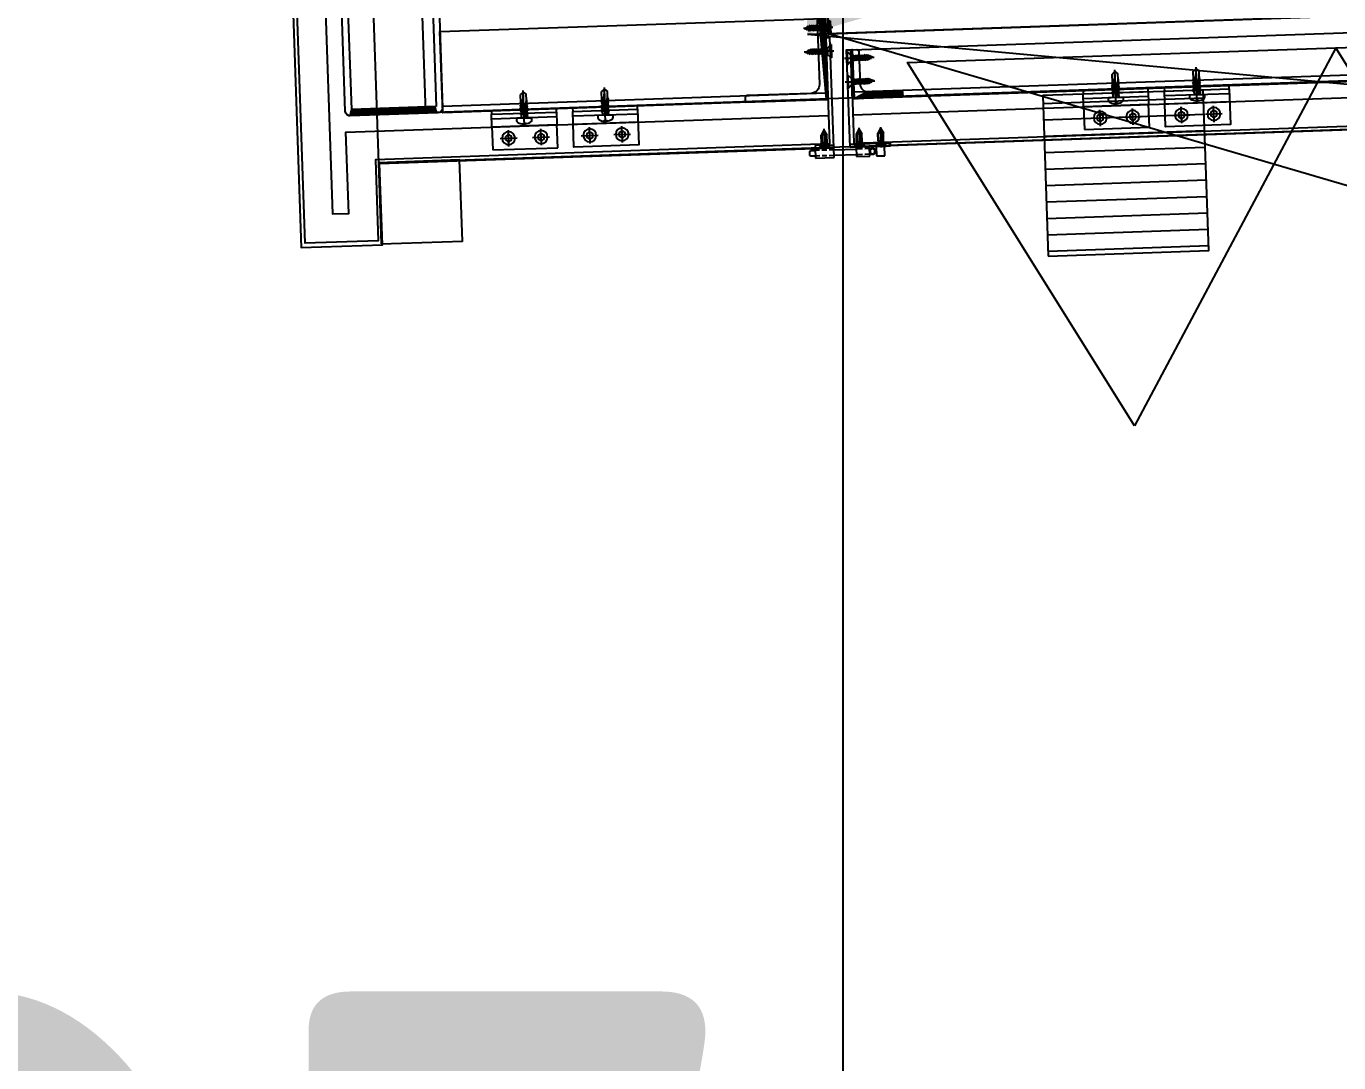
# Model space of a CAD drawing. Header units: inches. Extents: x 0 to 1813292486, y 0 to 3473589894.
# Drawn here: x 600506183 to 600506991, y 3473208569 to 3473209207 of the extents above; entities that cross this region are included whole.
import ezdxf

# ---------------------------------------------------------------- set-up
doc = ezdxf.new("R2010")
doc.units = ezdxf.units.IN
doc.header["$LTSCALE"] = 1000
doc.header["$MEASUREMENT"] = 0
for name, pattern in [('AX-MALL-GIRD-200$0$DOTE', [2.4200000000000004, 2, -0.2, 0.02, -0.2]), ('AX-MALL-WALL-P02-QT$0$CENTER', [2, 1.25, -0.25, 0.25, -0.25]), ('AX-MALL-WALL-P02-QT$0$DASH', [0.35, 0.25, -0.1]), ('AX-MALL-WALL-P02-QT$0$DASHED', [0.75, 0.5, -0.25]), ('AX-MALL-WALL-P02-QT$0$HIDDEN', [0.375, 0.25, -0.125]), ('AX-MALL-WALL-P02-QT$0$HIDDENX2', [0.75, 0.5, -0.25])]:
    doc.linetypes.add(name, pattern=pattern)
for name, color, linetype in [('A-Anno-Note', 241, 'Continuous'), ('AX-MALL-DIM-P02$0$A-Anno-Dims', 3, 'Continuous'), ('AX-MALL-DIM-P02$0$A-Detl-Thin', 131, 'Continuous'), ('AX-MALL-GIRD-200$0$A-Grid', 222, 'AX-MALL-GIRD-200$0$DOTE'), ('AX-MALL-P02-200$0$A-Anno-Note', 241, 'Continuous'), ('AX-MALL-WALL-P02$0$A-Anno-Note', 241, 'Continuous'), ('AX-MALL-WALL-P02-QT$0$A-Anno-Note', 241, 'Continuous'), ('AX-MALL-WALL-P02-QT$0$A-Detl-Fine', 152, 'Continuous'), ('AX-MALL-WALL-P02-QT$0$A-Detl-Patt', 8, 'Continuous'), ('AX-MALL-WALL-P02-QT$0$A-Detl-Thin', 131, 'Continuous'), ('AX-MALL-WALL-P02-QT$0$A-Wind', 4, 'Continuous'), ('AX-MALL-WALL-P02-QT$0$AX-14#-WALL-XT-100$0$A-Detl-Fine', 152, 'Continuous'), ('AX-MALL-WALL-P02-QT$0$C18', 4, 'AX-MALL-WALL-P02-QT$0$CENTER'), ('AX-MALL-WALL-P02-QT$0$DASH', 8, 'AX-MALL-WALL-P02-QT$0$DASHED'), ('AX-MALL-WALL-P02-QT$0$F_Frame_Alu.P', 3, 'Continuous'), ('AX-MALL-WALL-P02-QT$0$GC', 2, 'Continuous'), ('AX-MALL-WALL-P02-QT$0$L18', 6, 'Continuous'), ('AX-MALL-WALL-P02-QT$0$M-Thin', 131, 'Continuous'), ('AX-MALL-WALL-P02-QT$0$PJ', 96, 'Continuous'), ('AX-MALL-WALL-P02-QT$0$STSF', 2, 'Continuous'), ('AX-MALL-WALL-P02-QT$0$tc', 4, 'Continuous'), ('AX-MALL-WALL-P02-QT$0$WZ', 2, 'Continuous'), ('AX-MALL-WALL-P02-QT$0$XC', 3, 'Continuous'), ('AX-MALL-WALL-P02-QT$0$XX', 6, 'AX-MALL-WALL-P02-QT$0$HIDDEN'), ('AX-MALL-WALL-P02-QT$0$zx', 1, 'AX-MALL-WALL-P02-QT$0$CENTER'), ('AX-MALL-WALL-P02-QT$0$尺寸标注', 8, 'Continuous'), ('AX-MALL-ZTKD-P02$0$A-Anno-Note', 241, 'Continuous'), ('PX-MALL-P02-LG$0$P-Exsh', 31, 'Continuous'), ('PX-MALL-P02-LG$0$P-Hydt-Boxx', 221, 'Continuous')]:
    doc.layers.add(name, color=color, linetype=linetype)
doc.styles.add('AX-MALL-DIM-P02$0$_TCH_DIM_T3', font='gbenor.shx')
doc.dimstyles.new('AX-MALL-DIM-P02$0$_TCH_ARCH&&180', dxfattribs={"dimtxt": 535.5, "dimasz": 270, "dimexe": 450, "dimexo": 450, "dimgap": 137.25, "dimtad": 1, "dimdec": 0, "dimzin": 0, "dimdsep": 46, "dimtxsty": 'AX-MALL-DIM-P02$0$_TCH_DIM_T3', "dimblk": 'AX-MALL-DIM-P02$0$_ArchTick', "dimcen": 0.09, "dimclrt": 7, "dimazin": 2, "dimtfac": 1, "dimtdec": 0, "dimtix": 1, "dimtmove": 2, "dimatfit": 3, "dimfxl": 500, "dimtolj": 1, "dimtzin": 0, "dimarcsym": 0})

# ---------------------------------------------------------------- blocks, each defined once
blk = doc.blocks.new('AX-MALL-GIRD-200')
at = {"layer": 'AX-MALL-GIRD-200$0$A-Grid'}
blk.add_line((600346530.7841308, 3473183292.578675), (600307801.2451816, 3473079328.851593), dxfattribs=at)
blk = doc.blocks.new('AX-MALL-WALL-P02-QT$0$tj')
at = {"layer": 'AX-MALL-WALL-P02-QT$0$A-Detl-Patt'}
h = blk.add_hatch(dxfattribs=at)
h.set_pattern_fill('STEEL', color=256, scale=100.0000000000001, angle=50.43183869082386)
h.set_pattern_definition([(75.00000000004839, (-14278.19445574284, 156289.8254051208), (-153.3407249234246, 41.08752340989569), []), (75.00000000004839, (-14317.88195610046, 156358.5661673546), (-153.3407249234246, 41.08752340989569), [])])
edge = h.paths.add_edge_path()
edge.add_line((88101.273016572, 47666.64152574539), (87883.93542659283, 47459.84604215622))
edge.add_line((87883.93542659283, 47459.84604215622), (91571.54751467705, 43584.64122533798))
edge.add_arc((262949.389629302, 558937.705083496), 543101.4133620498, 251.6057364187558, 260.0288666978238)
edge.add_arc((172180.8466627672, -2862.146247219684), 27099.9982179492, 64.7128659603706, 96.9316049602786, ccw=False)
edge.add_arc((262948.9730309481, 558936.3205539446), 543099.9677998082, 261.6155114784545, 271.7251478115656)
edge.add_line((279298.9759148359, 16082.51663446426), (279298.9759315252, 16382.65274763107))
edge.add_arc((262948.9742454757, 558936.3204835369), 542799.9676941936, 261.62020364125146, 271.7261014454634, ccw=False)
edge.add_arc((172180.8456921196, -2862.14609140989), 27400.00151046549, 64.80631838577902, 96.83815911678944)
edge.add_arc((262949.394896181, 558937.7037490648), 542801.4137571028, 251.6136389015772, 260.02417327084333, ccw=False)
edge.add_line((91737.26096642017, 43845.69257831573), (88101.273016572, 47666.64152574539))
blk = doc.blocks.new('AX-MALL-WALL-P02-QT$0$jjzx2')
at = {"layer": 'AX-MALL-WALL-P02-QT$0$A-Detl-Fine'}
for points in [[(184532.5905005932, -128598.3761434555), (184541.2403966188, -128848.226457119), (185737.3219988346, -128806.8177371025), (185728.6689335108, -128556.9674711227)], [(184562.5725380182, -128597.3381562233), (184570.1844468117, -128817.2064323425), (185706.3015936613, -128777.8737001419), (185698.6869090796, -128558.0058383942)]]:
    blk.add_lwpolyline(points, dxfattribs=at)
blk.add_lwpolyline([(184542.9703755379, -128898.1965193748), (184592.9404387474, -128896.4665398598), (184591.2104589939, -128846.4964776039), (184541.2403966188, -128848.226457119)], close=True, dxfattribs=at)
blk = doc.blocks.new('AX-MALL-WALL-P02-QT$0$A$C002B55B7')
at = {"ltscale": 10}
h = blk.add_hatch(dxfattribs=at)
h.set_pattern_fill('ANSI32', color=1, scale=0.5, angle=1.272221872585407e-14)
h.set_pattern_definition([(44.99999999999999, (-15411800.43767611, -8863147.226349242), (-1.683798022700467, 1.683798022700466), []), (44.99999999999999, (-15411799.31514361, -8863147.226349242), (-1.683798022700467, 1.683798022700466), [])])
edge = h.paths.add_edge_path()
edge.add_line((0, 0), (0, 50))
edge.add_line((0, 50), (2.666666666045785, 50))
edge.add_arc((2.666666666045785, 48.66666666604578), 1.333333333954215, 0, 90, ccw=False)
edge.add_line((4, 48.66666666604578), (4, 9.5))
edge.add_arc((9.5, 9.5), 5.5, 180, 270)
edge.add_line((9.5, 4), (48.66666666604578, 4))
edge.add_arc((48.66666666604578, 2.666666666045785), 1.333333333954215, 0, 90, ccw=False)
edge.add_line((50, 2.666666666045785), (50, 0))
edge.add_line((50, 0), (0, 0))
at = {"color": 2}
blk.add_lwpolyline([(0, 0), (0, 50), (2.666666666045785, 50, -0.4142135623730951), (4, 48.66666666604578), (4, 9.5, 0.4142135623730951), (9.5, 4), (48.66666666604578, 4, -0.4142135623730951), (50, 2.666666666045785), (50, 0), (0, 0)], format="xyb", dxfattribs=at)
blk = doc.blocks.new('AX-MALL-WALL-P02-QT$0$GB846-85-ST3_5×16-C-H')
at = {"color": 3, "linetype": 'Continuous'}
for p, q in [((-2.350000000000051, 4.09999999999981), (-2.349999999999795, -4.100000000000207)), ((-2.350000000000051, 4.09999999999981), (-2.149999999999977, 4.099999999999795)), ((-2.149999999999977, 4.099999999999795), (-2.149999999999835, -4.100000000000207)), ((-2.149999999999977, 4.099999999999795), (0, 1.94999999999979)), ((0, 1.94999999999979), (0, 1.419999999999789)), ((0.09999999999999432, 1.319999999999794), (0.7950245569608967, 1.319999999999794)), ((1.051945426750365, 1.764999999999915), (0.7950245569608967, 1.319999999999794)), ((1.051945426750365, 1.764999999999915), (1.308866296539833, 1.319999999999794)), ((1.308866296539861, 1.319999999999794), (2.095024556960908, 1.31999999999978)), ((2.351945426750376, 1.764999999999915), (2.095024556960908, 1.319999999999794)), ((2.351945426750376, 1.764999999999915), (2.608866296539844, 1.319999999999794)), ((2.608866296539901, 1.31999999999978), (3.395024556960919, 1.319999999999794)), ((3.651945426750387, 1.764999999999915), (3.395024556960919, 1.319999999999794)), ((3.651945426750387, 1.764999999999915), (3.908866296539856, 1.319999999999794)), ((3.908866296539884, 1.31999999999978), (4.695024556960874, 1.319999999999794)), ((4.951945426750399, 1.764999999999915), (4.695024556960931, 1.319999999999794)), ((4.951945426750399, 1.764999999999915), (5.208866296539867, 1.319999999999794)), ((5.208866296539895, 1.31999999999978), (5.995024556960914, 1.31999999999978)), ((6.25194542675041, 1.764999999999915), (5.995024556960942, 1.319999999999794)), ((6.25194542675041, 1.764999999999915), (6.508866296539878, 1.319999999999794)), ((6.508866296539907, 1.31999999999978), (7.295024556960954, 1.31999999999978)), ((7.551945426750422, 1.764999999999915), (7.295024556960954, 1.319999999999794)), ((7.551945426750422, 1.764999999999915), (7.80886629653989, 1.319999999999794)), ((7.80886629653989, 1.31999999999978), (8.595024556960965, 1.319999999999794)), ((8.851945426750433, 1.764999999999915), (8.595024556960965, 1.319999999999794)), ((8.851945426750433, 1.764999999999915), (9.108866296539901, 1.319999999999794)), ((9.10886629653993, 1.319999999999794), (9.895024556960948, 1.319999999999794)), ((10.15194542675044, 1.764999999999915), (9.895024556960976, 1.319999999999794)), ((10.15194542675044, 1.764999999999915), (10.40886629653991, 1.319999999999794)), ((10.40886629653991, 1.319999999999794), (10.46323809766736, 1.319999999999794)), ((11.28316833731253, 0.9803737745389469), (10.46323809766736, 1.319999999999794)), ((11.50758828104162, 1.369080519309406), (11.28316833731253, 0.9803737745389469)), ((11.50758828104162, 1.369080519309406), (11.87308449909588, 0.7360224996652249)), ((13.65000000000009, -2.557953848736361e-13), (11.87308449909588, 0.7360224996652107)), ((-2.349999999999795, -4.100000000000207), (-2.149999999999835, -4.100000000000207)), ((-2.149999999999835, -4.100000000000207), (0.1557106781187656, -1.79428932188155)), ((0.2480545732497035, -1.765000000000214), (0.2264213562374096, -1.765000000000214)), ((0.5049754430391431, -1.320000000000192), (0.2480545732497035, -1.765000000000214)), ((0.5049754430391147, -1.320000000000164), (1.291133703460275, -1.320000000000164)), ((1.291133703460304, -1.320000000000192), (1.548054573249715, -1.765000000000214)), ((1.804975443039154, -1.320000000000192), (1.548054573249715, -1.765000000000214)), ((1.804975443039154, -1.320000000000178), (2.591133703460315, -1.320000000000192)), ((2.591133703460315, -1.320000000000192), (2.848054573249726, -1.765000000000214)), ((3.104975443039166, -1.320000000000192), (2.848054573249726, -1.765000000000214)), ((3.104975443039137, -1.320000000000164), (3.891133703460326, -1.320000000000178)), ((3.891133703460326, -1.320000000000192), (4.148054573249738, -1.765000000000214)), ((4.404975443039177, -1.320000000000192), (4.148054573249738, -1.765000000000214)), ((4.404975443039149, -1.320000000000178), (5.191133703460338, -1.320000000000192)), ((5.191133703460338, -1.320000000000192), (5.448054573249749, -1.765000000000214)), ((5.704975443039189, -1.320000000000192), (5.448054573249749, -1.765000000000214)), ((5.704975443039189, -1.320000000000192), (6.491133703460349, -1.320000000000192)), ((6.491133703460349, -1.320000000000192), (6.74805457324976, -1.765000000000214)), ((7.0049754430392, -1.320000000000192), (6.74805457324976, -1.765000000000214)), ((7.004975443039172, -1.320000000000178), (7.79113370346036, -1.320000000000178)), ((7.79113370346036, -1.320000000000192), (8.048054573249772, -1.765000000000214)), ((8.304975443039211, -1.320000000000192), (8.048054573249772, -1.765000000000214)), ((8.304975443039211, -1.320000000000178), (9.091133703460372, -1.320000000000178)), ((9.091133703460372, -1.320000000000192), (9.348054573249783, -1.765000000000214)), ((9.604975443039223, -1.320000000000192), (9.348054573249783, -1.765000000000214)), ((9.604975443039223, -1.320000000000178), (10.40759906498641, -1.320000000000235)), ((10.40759906498641, -1.320000000000235), (10.64275694121662, -1.727305389430967)), ((11.00825315927105, -1.094247369786629), (10.64275694121662, -1.727305389430967)), ((11.64682206621967, -0.8297434680187052), (11.00825315927105, -1.094247369786629)), ((11.64682206621967, -0.8297434680187052), (11.87124200994879, -1.218450212789207)), ((12.23673822800311, -0.5853921931448838), (11.87124200994879, -1.218450212789207)), ((13.65000000000009, -1.989519660128281e-13), (12.23673822800311, -0.585392193144898))]:
    blk.add_line(p, q, dxfattribs=at)
at = {"color": 6, "linetype": 'Continuous'}
for p, q in [((0, 1.419999999999789), (0, -1.95000000000033)), ((2.842170943040401e-14, 1.367181195972819), (0.5049754430391431, -1.320000000000192)), ((0.7950245569608967, 1.319999999999794), (1.291133703460304, -1.320000000000192)), ((1.051945426750422, 1.764999999999816), (1.548054573249715, -1.7650000000002)), ((1.308866296539833, 1.319999999999794), (1.804975443039154, -1.320000000000192)), ((2.095024556960908, 1.319999999999794), (2.591133703460315, -1.320000000000192)), ((2.351945426750433, 1.764999999999816), (2.848054573249726, -1.7650000000002)), ((2.608866296539844, 1.319999999999794), (3.104975443039166, -1.320000000000192)), ((3.395024556960919, 1.319999999999794), (3.891133703460326, -1.320000000000192)), ((3.651945426750444, 1.764999999999816), (4.148054573249738, -1.7650000000002)), ((3.908866296539856, 1.319999999999794), (4.404975443039177, -1.320000000000192)), ((4.695024556960931, 1.319999999999794), (5.191133703460338, -1.320000000000192)), ((4.951945426750456, 1.764999999999816), (5.448054573249749, -1.7650000000002)), ((5.208866296539867, 1.319999999999794), (5.704975443039189, -1.320000000000192)), ((5.995024556960942, 1.319999999999794), (6.491133703460349, -1.320000000000192)), ((6.251945426750467, 1.764999999999816), (6.74805457324976, -1.7650000000002)), ((6.508866296539878, 1.319999999999794), (7.0049754430392, -1.320000000000192)), ((7.295024556960954, 1.319999999999794), (7.79113370346036, -1.320000000000192)), ((7.551945426750478, 1.764999999999816), (8.048054573249772, -1.7650000000002)), ((7.80886629653989, 1.319999999999794), (8.304975443039211, -1.320000000000192)), ((8.595024556960965, 1.319999999999794), (9.091133703460372, -1.320000000000192)), ((8.85194542675049, 1.764999999999816), (9.348054573249783, -1.7650000000002)), ((9.108866296539901, 1.319999999999794), (9.604975443039223, -1.320000000000192)), ((9.895024556960976, 1.319999999999794), (10.40759906498641, -1.320000000000235)), ((10.1519454267505, 1.764999999999816), (10.64275694121662, -1.727305389430967)), ((10.40886629653991, 1.319999999999794), (11.00825315927105, -1.094247369786629)), ((11.28316833731253, 0.9803737745389469), (11.64682206621967, -0.8297434680187052)), ((11.50758828104162, 1.369080519309406), (11.87124200994879, -1.218450212789207)), ((11.87308449909588, 0.7360224996651965), (12.23673822800311, -0.5853921931448838)), ((5.684341886080801e-14, -3.979039320256561e-13), (0.2480545732497035, -1.7650000000002))]:
    blk.add_line(p, q, dxfattribs=at)
at = {"color": 1, "linetype": 'AX-MALL-WALL-P02-QT$0$CENTER', "ltscale": 2.357947691000002}
for p, q in [((-3.92423110522725, -1.84741111297626e-13), (2.842170943040401e-14, -1.989519660128281e-13)), ((-3.490566122965134, -1.989519660128281e-13), (14.33188799097064, -1.989519660128281e-13))]:
    blk.add_line(p, q, dxfattribs=at)
at = {"color": 3, "linetype": 'Continuous'}
for centre, start, end in [((0.09999999999999432, 1.419999999999789), 180.0000000000024, 270), ((0.2264213562374096, -1.865000000000208), 90, 135.0000000000006)]:
    blk.add_arc(centre, 0.1, start, end, dxfattribs=at)
blk = doc.blocks.new('*U278')
at = {"color": 1, "linetype": 'AX-MALL-WALL-P02-QT$0$CENTER', "ltscale": 0.1}
blk.add_line((10.08474080241388, 1.441881844277894e-13), (-0.7118600892816995, 0), dxfattribs=at)
at = {"color": 0, "linetype": 'ByBlock', "ltscale": 0.2}
for p, q in [((0, 2.749999999999091), (0, -2.749999999999091)), ((0, 2.750000000000909), (0.5, 2.749999999999091)), ((0.5, 2.749999999999091), (1.69999999999709, 1.550000000000182)), ((0.5, 2.750000000000909), (0.5, -2.749999999999091)), ((1.69999999999709, 1.550000000000182), (1.69999999999709, -1.550000000000182)), ((2.80000000000291, 1.450000000005275), (2.548528137427638, 1.198528137422727)), ((2.548528137427638, 1.198528137422727), (2.80000000000291, 1.090000000001055)), ((2.799999999988358, 1.450000000001637), (6.899390334560303, 1.450000000001781)), ((2.799999999988358, 1.450000000001637), (2.799999999988358, -1.44999999999618)), ((2.799999999988358, 1.090000000001055), (6.899390334560303, 1.090000000001199)), ((9.5, 1.053682886200718e-12), (6.899390334560303, 1.450000000001781)), ((6.899390334560303, 1.450000000001781), (6.899390334545751, -1.449999999999674)), ((8.854331393403918, 1.441881844277894e-13), (6.899390334560303, 1.090000000001199)), ((9.5, 1.053682886200718e-12), (6.899390334545751, -1.449999999999674)), ((8.854331393403918, 1.441881844277894e-13), (6.899390334545751, -1.089999999999092)), ((9.5, 1.053682886200718e-12), (9.5, 1.053682886200718e-12)), ((0, -2.749999999999091), (0.5, -2.749999999999091)), ((1.69999999999709, -1.550000000000182), (0.5, -2.749999999997272)), ((2.548528137427638, -1.198528137420908), (2.80000000000291, -1.089999999999236)), ((2.80000000000291, -1.450000000003456), (2.548528137427638, -1.198528137420908)), ((2.799999999988358, -1.089999999999236), (6.899390334545751, -1.089999999999092)), ((2.799999999988358, -1.44999999999618), (6.899390334545751, -1.449999999999674))]:
    blk.add_line(p, q, dxfattribs=at)
at = {"color": 6, "linetype": 'AX-MALL-WALL-P02-QT$0$HIDDEN', "ltscale": 0.03}
for p, q in [((1.762645858002069, 0.6300000000009098), (0, 1.501153843313686)), ((1.762645858002069, 0.6300000000009095), (1.762645858002069, -0.629999999999091)), ((2.097622799948801, 9.094947017729282e-13), (1.762645858002069, 0.6300000000009098)), ((2.097622799948801, 9.094947017729282e-13), (1.762645858002069, -0.6299999999990908)), ((1.762645858002069, -0.629999999999091), (0, -1.501153843311866))]:
    blk.add_line(p, q, dxfattribs=at)
at = {"color": 0, "linetype": 'ByBlock', "ltscale": 0.2}
for centre, start, end in [((2.548528137427638, 2.398528137423455), 224.9999999995578, 270), ((2.548528137427638, -2.398528137421636), 89.99999999999999, 135.0000000004422)]:
    blk.add_arc(centre, 1.2, start, end, dxfattribs=at)
blk = doc.blocks.new('AX-MALL-WALL-P02-QT$0$b9+2rtb92rt')
at = {"color": 8}
blk.add_circle((52238.08033599518, 26445.70822962094), 1.269230769219575, dxfattribs=at)
at = {"layer": 'AX-MALL-WALL-P02-QT$0$F_Frame_Alu.P', "linetype": 'AX-MALL-WALL-P02-QT$0$DASH', "ltscale": 2.5}
for points in [[(52228.50341291726, 26449.70822962001), (52249.75341291726, 26449.70822962001), (52249.75341291726, 26448.20822962094), (52228.50341291726, 26448.20822962094)], [(52258.25341291726, 26449.70822962001), (52267.94572061114, 26449.70822962001), (52267.94572061114, 26448.20822962094), (52258.25341291726, 26448.20822962094)], [(52231.73418214917, 26448.20822962094), (52236.09956676513, 26448.20822962094), (52236.09956676513, 26443.20822962094), (52231.73418214917, 26443.20822962094)], [(52239.57956676558, 26448.20822962094), (52246.5226436872, 26448.20822962094), (52246.5226436872, 26443.20822962094), (52239.57956676558, 26443.20822962094)], [(52258.25341291726, 26448.20822962094), (52267.94572061114, 26448.20822962094), (52267.94572061114, 26443.20822962094), (52258.25341291726, 26443.20822962094)]]:
    blk.add_lwpolyline(points, close=True, dxfattribs=at)
for points in [[(52239.57956676558, 26447.20822962001), (52238.08033599518, 26447.20822962001)], [(52238.08033599518, 26444.20822962001), (52239.57956676558, 26444.20822962001)], [(52258.25341291726, 26447.20822962001), (52246.5226436872, 26447.20822962001)], [(52246.5226436872, 26444.20822962001), (52258.25341291726, 26444.20822962001)], [(52267.94572061114, 26444.20822962001), (52270.44399701804, 26444.20822962001), (52270.90553548001, 26444.66976808291), (52270.90553548001, 26446.74669115897), (52270.44399701804, 26447.20822962001), (52267.94572061114, 26447.20822962001)]]:
    blk.add_lwpolyline(points, dxfattribs=at)
blk.add_circle((52238.08033599518, 26445.70822962094), 1.499230769237329, dxfattribs=at)
blk.add_arc((52238.08033599518, 26445.70822962094), 1.730769230780424, 60.07356517683675, 299.9264348231632, dxfattribs=at)
at = {"layer": 'AX-MALL-WALL-P02-QT$0$XX', "color": 8, "ltscale": 0.01}
for p, q in [((52239.57956676558, 26447.20822962001), (52246.5226436872, 26447.20822962001)), ((52239.57956676558, 26444.20822962001), (52246.5226436872, 26444.20822962001)), ((52258.25341291726, 26447.20822962001), (52267.94572061114, 26447.20822962001)), ((52258.25341291726, 26444.20822962001), (52267.94572061114, 26444.20822962001))]:
    blk.add_line(p, q, dxfattribs=at)
at = {"xscale": -1, "rotation": 270}
blk.add_blockref('*U278', (52233.50341291726, 26448.20822962094), dxfattribs=at)
at = {"rotation": 90}
for p in [(52244.75341291912, 26448.20822962094), (52263.09956676327, 26448.20822962094)]:
    blk.add_blockref('*U278', p, dxfattribs=at)
blk = doc.blocks.new('*U198')
at = {"layer": 'AX-MALL-WALL-P02-QT$0$C18', "color": 1, "ltscale": 2}
blk.add_line((0, 5.142561988594025), (0, -17.03404386090006), dxfattribs=at)
at = {"layer": 'AX-MALL-WALL-P02-QT$0$L18', "color": 4}
for p, q in [((-1.790000000000873, -1.147816335795142), (-1.790000000000873, 0)), ((1.790000000000873, -2.247816335793686), (1.790000000000873, 0)), ((-2.399999999999636, -1.5), (-1.790000000000873, -1.147816335795142)), ((-2.399999999999636, -1.5), (0.2342809638412291, -1.225595732932561)), ((-2.399999999999636, -1.5), (-1.790000000000873, -1.852183664204858)), ((-2.399999999999636, -3.100000000000364), (2.399999999999636, -2.600000000000364)), ((-2.399999999999636, -3.100000000000364), (-1.790000000000873, -2.747816335793686)), ((-2.399999999999636, -3.100000000000364), (-1.790000000000873, -3.452183664205222)), ((-2.399999999999636, -4.700000000000728), (2.399999999999636, -4.200000000000728)), ((-2.399999999999636, -4.700000000000728), (-1.790000000000873, -4.34781633579405)), ((-2.399999999999636, -4.700000000000728), (-1.790000000000873, -5.052183664205586)), ((-2.399999999999636, -6.299999999999272), (2.399999999999636, -5.799999999999272)), ((-2.399999999999636, -6.299999999999272), (-1.790000000000873, -5.947816335794414)), ((-2.399999999999636, -6.299999999999272), (-1.790000000000873, -6.65218366420595)), ((-2.399999999999636, -7.899999999999636), (-1.790000000000873, -7.547816335794778)), ((-2.399999999999636, -7.899999999999636), (-1.273355612604064, -7.78264120964559)), ((-2.399999999999636, -7.899999999999636), (-1.790000000000873, -8.252183664206314)), ((-1.790000000000873, -1.147816335795142), (0.2342809638412291, -0.8650955307894037)), ((-1.790000000000873, -1.852183664204858), (0.2342809638412291, -1.56946285919912)), ((-1.790000000000873, -2.747816335793686), (-1.790000000000873, -1.852183664204858)), ((-1.790000000000873, -2.747816335793686), (1.790000000000873, -2.247816335793686)), ((-1.790000000000873, -3.452183664205222), (1.790000000000873, -2.952183664205222)), ((-1.790000000000873, -4.34781633579405), (-1.790000000000873, -3.452183664205222)), ((-1.790000000000873, -4.34781633579405), (1.790000000000873, -3.84781633579405)), ((-1.790000000000873, -5.052183664205586), (1.790000000000873, -4.552183664205586)), ((-1.790000000000873, -5.947816335794414), (-1.790000000000873, -5.052183664205586)), ((-1.790000000000873, -5.947816335794414), (1.790000000000873, -5.447816335794414)), ((-1.790000000000873, -6.65218366420595), (1.790000000000873, -6.15218366420595)), ((-1.790000000000873, -7.547816335794778), (-1.790000000000873, -6.65218366420595)), ((-1.790000000000873, -7.547816335794778), (-0.9175382126813929, -7.425964130861757)), ((0.2342809638412291, -0.8650955307894037), (0.2342809638412291, -1.56946285919912)), ((0.4333070988686814, -7.237298584555901), (1.790000000000873, -7.047816335794778)), ((0.7141825614198751, -7.575605983185596), (2.399999999999636, -7.399999999999636)), ((0.7141825614198751, -7.90243749641013), (1.790000000000873, -7.752183664206314)), ((2.399999999999636, -2.600000000000364), (1.790000000000873, -2.247816335793686)), ((2.399999999999636, -2.600000000000364), (1.790000000000873, -2.952183664205222)), ((1.790000000000873, -3.84781633579405), (1.790000000000873, -2.952183664205222)), ((2.399999999999636, -4.200000000000728), (1.790000000000873, -3.84781633579405)), ((2.399999999999636, -4.200000000000728), (1.790000000000873, -4.552183664205586)), ((1.790000000000873, -5.447816335794414), (1.790000000000873, -4.552183664205586)), ((2.399999999999636, -5.799999999999272), (1.790000000000873, -5.447816335794414)), ((2.399999999999636, -5.799999999999272), (1.790000000000873, -6.15218366420595)), ((1.790000000000873, -7.047816335794778), (1.790000000000873, -6.15218366420595)), ((2.399999999999636, -7.399999999999636), (1.790000000000873, -7.047816335794778)), ((2.399999999999636, -7.399999999999636), (1.790000000000873, -7.752183664206314)), ((1.790000000000873, -8.647816335795142), (1.790000000000873, -7.752183664206314)), ((-2.399999999999636, -9.5), (-1.790000000000873, -9.147816335795142)), ((-2.399999999999636, -9.5), (-1.518995326587174, -9.408228679852982)), ((-2.399999999999636, -9.5), (-1.790000000000873, -9.852183664204858)), ((-1.790000000000873, -8.252183664206314), (-1.334698446698894, -8.188594061788535)), ((-1.790000000000873, -9.147816335795142), (-1.790000000000873, -8.252183664206314)), ((-1.790000000000873, -9.147816335795142), (-1.472953762578982, -9.103536135036848)), ((-1.790000000000873, -9.852183664204858), (-1.581684194792615, -9.823089278002954)), ((-1.790000000000873, -11.20167565273914), (-1.790000000000873, -9.852183664204858)), ((-1.790000000000873, -11.20167565273914), (-1.790000000000873, -14.60000000000036)), ((0, -16), (-1.790000000000873, -14.60000000000036)), ((0, -16), (1.790000000000873, -14.60000000000036)), ((0.7141825614198751, -8.798070167998958), (1.790000000000873, -8.647816335795142)), ((0.7141825614198751, -9.17560598318596), (2.399999999999636, -9)), ((0.7141825614198751, -9.502437496410494), (1.790000000000873, -9.352183664204858)), ((2.399999999999636, -9), (1.790000000000873, -8.647816335795142)), ((2.399999999999636, -9), (1.790000000000873, -9.352183664204858)), ((1.790000000000873, -9.352183664204858), (1.790000000000873, -14.60000000000036))]:
    blk.add_line(p, q, dxfattribs=at)
blk.add_lwpolyline([(4.549999999999272, 0, 0.414213562373095), (4.75, 0.2000000000007276), (4.75, 1.39147638815848, 0.2654033233867933), (4.06568705400241, 2.589861303315047, 0.108659312189883), (0.7999999999992724, 3.659899496853541), (0.7999999999992724, 3.315608971053734), (-0.7999999999992724, 3.315608971053734), (-0.7999999999992724, 3.659899496853541, 0.1086593121898847), (-4.06568705400241, 2.589861303315047, 0.2654033233867933), (-4.75, 1.39147638815848), (-4.75, 0.2000000000007276, 0.414213562373095), (-4.549999999999272, 0)], format="xyb", close=True, dxfattribs=at)
blk.add_lwpolyline([(0, -16), (0.7141825614198751, -10.25704931750261), (0.7141825614198751, -7.536688384094305, 0.4176573264866609), (0.4106596181591158, -7.236709070022698, 0.08336651052848376), (-1.234698998669046, -7.526820576113096), (-1.790000000000873, -11.20167565273914)], format="xyb", dxfattribs=at)
blk = doc.blocks.new('AX-MALL-WALL-P02-QT$0$盘头自钻自攻钉ST4-8')
at = {"layer": 'AX-MALL-WALL-P02-QT$0$尺寸标注'}
blk.add_blockref('*U198', (0, 0), dxfattribs=at)
blk = doc.blocks.new('AX-MALL-WALL-P02-QT$0$A$C61293B14')
at = {"layer": 'AX-MALL-WALL-P02-QT$0$tc'}
for radius in [4, 2]:
    blk.add_circle((0, 0), radius, dxfattribs=at)
at = {"layer": 'AX-MALL-WALL-P02-QT$0$zx'}
for p, q in [((-5.199824257346336, 0), (5.199824257317232, 0)), ((0, 5.036975615854317), (0, -5.036975615847041))]:
    blk.add_line(p, q, dxfattribs=at)
blk = doc.blocks.new('AX-MALL-WALL-P02-QT$0$A$C41DD6A87')
at = {"layer": 'AX-MALL-WALL-P02-QT$0$tc'}
h = blk.add_hatch(dxfattribs=at)
h.set_pattern_fill('ANSI31', color=256, scale=0.5, angle=-90.00000000000001, style=0)
h.set_pattern_definition([(225.0000000000001, (28362.68611018802, -179426.704915055), (-1.122532015133644, 1.122532015133644), [])])
h.paths.add_polyline_path([(40, 20), (0, 20), (0, 22), (40, 22)])
at = {"layer": 'AX-MALL-WALL-P02-QT$0$PJ'}
for points in [[(40, 20), (0, 20), (0, 22), (40, 22)], [(40, 20), (0, 20), (0, -2.00031700823456), (40, -2.00031700823456)]]:
    blk.add_lwpolyline(points, close=True, dxfattribs=at)
at = {"layer": 'AX-MALL-WALL-P02-QT$0$XX'}
for p, q in [((0, 17), (40, 17)), ((0, 11.99968299176544), (40, 11.99968299176544))]:
    blk.add_line(p, q, dxfattribs=at)
at = {"layer": 'AX-MALL-WALL-P02-QT$0$tc', "rotation": 180}
for p in [(10.00773325189948, 4.856510433368385), (30.00773325189948, 4.856510433368385)]:
    blk.add_blockref('AX-MALL-WALL-P02-QT$0$A$C61293B14', p, dxfattribs=at)
at = {"layer": 'AX-MALL-WALL-P02-QT$0$WZ', "extrusion": (1.112429078900672e-34, 1.017801628166565e-23, -1), "zscale": -1, "rotation": 180}
blk.add_blockref('AX-MALL-WALL-P02-QT$0$盘头自钻自攻钉ST4-8', (-20, 17), dxfattribs=at)
blk = doc.blocks.new('AX-MALL-WALL-P02-QT$0$A$C715D18B8')
at = {"layer": 'AX-MALL-WALL-P02-QT$0$tc'}
h = blk.add_hatch(dxfattribs=at)
h.set_pattern_fill('ANSI31', color=256, scale=0.5, angle=-180, style=0)
h.set_pattern_definition([(225, (28362.68611018802, -179426.704915055), (-1.122532015133644, 1.122532015133644), [])])
h.paths.add_polyline_path([(40, 20), (0, 20), (0, 22), (40, 22)])
at = {"layer": 'AX-MALL-WALL-P02-QT$0$PJ'}
blk.add_line((0, 17), (40, 17), dxfattribs=at)
blk.add_lwpolyline([(40, 20), (0, 20), (0, 22), (40, 22)], close=True, dxfattribs=at)
blk.add_lwpolyline([(40, 12.49968299269676), (40, 20), (0, 20), (0, 12.49968299269676)], dxfattribs=at)
at = {"layer": 'AX-MALL-WALL-P02-QT$0$XX'}
blk.add_line((0, 11.99968299269676), (40, 11.99968299269676), dxfattribs=at)
blk.add_lwpolyline([(40, 12.49968299269676), (40, -2.000317007303238), (0, -2.000317007303238), (0, 12.49968299269676)], dxfattribs=at)
at = {"layer": 'AX-MALL-WALL-P02-QT$0$tc', "rotation": 180}
for p in [(10.00773325189948, 4.856510434299707), (30.00773325189948, 4.856510434299707)]:
    blk.add_blockref('AX-MALL-WALL-P02-QT$0$A$C61293B14', p, dxfattribs=at)
at = {"layer": 'AX-MALL-WALL-P02-QT$0$WZ', "extrusion": (1.112470375349305e-34, 1.017801628166565e-23, -1), "zscale": -1, "rotation": 180}
blk.add_blockref('AX-MALL-WALL-P02-QT$0$盘头自钻自攻钉ST4-8', (-20, 17), dxfattribs=at)
blk = doc.blocks.new('AX-MALL-WALL-P02-QT$0$A$C4D6066B9')
at = {"rotation": 180}
for name, p in [('AX-MALL-WALL-P02-QT$0$A$C715D18B8', (0, 22)), ('AX-MALL-WALL-P02-QT$0$A$C41DD6A87', (50, 22))]:
    blk.add_blockref(name, p, dxfattribs=at)
blk = doc.blocks.new('AX-MALL-WALL-P02-QT$0$1300XF')
h = blk.add_hatch()
h.set_pattern_fill('ANSI32', color=8, angle=-270)
h.set_pattern_definition([(134.9999999999999, (-555563.3516782131, -428274.6739431507), (-3.367596045400933, -3.36759604540093), []), (134.9999999999999, (-555563.3516782243, -428272.4288781471), (-3.367596045400933, -3.36759604540093), [])])
edge = h.paths.add_edge_path()
edge.add_line((29.66803629510105, -234.7107431422337), (-22.64203582145273, -221.3071482832893))
edge.add_arc((-21.89739166392246, -218.4010331686586), 2.999999999999999, 165.6281063959279, 255.6281063959279, ccw=False)
edge.add_line((-24.80350678233663, -217.6563890128746), (-6.435617530776664, -145.972216112481))
edge.add_arc((-3.529502410499845, -146.7168602607562), 2.999999999999999, 75.62810639592777, 165.6281063959278, ccw=False)
edge.add_line((-2.784858252853155, -143.8107451461256), (49.52521386370062, -157.21434000507))
edge.add_arc((48.78056969301542, -160.1204551234841), 2.999999999999999, -14.371893604072, 75.628106395928, ccw=False)
edge.add_line((51.68668482266366, -160.8650992829353), (33.3187955711037, -232.5492721833289))
edge.add_arc((30.41268045268953, -231.804628027603), 2.999999999999999, 255.6281063959278, 345.62810639592783, ccw=False)
h.paths.add_polyline_path([(-20.68047190649668, -217.6805428434163), (29.69219013489783, -230.5877082609222), (47.56364994682372, -160.8409454412758), (-2.809012092708144, -147.9337800256908)])
at = {"ltscale": 10}
h = blk.add_hatch(dxfattribs=at)
h.set_pattern_fill('ANSI32', color=1, scale=0.5, angle=0.00822938561474375)
h.set_pattern_definition([(45.00822938561474, (-14801171.47744338, -9006674.36031992), (-1.684039849030149, 1.683556161634803), []), (45.00822938561474, (-14801170.3549109, -9006674.360158691), (-1.684039849030149, 1.683556161634803), [])])
edge = h.paths.add_edge_path()
edge.add_line((278.0903759002686, -298.3701131269336), (285.5409914645716, -269.3100317827775))
edge.add_line((285.5409914645716, -269.3100317827775), (288.1241098046303, -269.972308723256))
edge.add_arc((287.7929713325866, -271.2638678914227), 1.33333333137026, -14.380123129310277, 75.61987687068972, ccw=False)
edge.add_line((289.0845305007533, -271.5950063634664), (284.0760611519217, -291.1298388205469))
edge.add_arc((288.4350733552128, -292.2474311534315), 4.500000001218107, 165.6198770311897, 255.6198770311897)
edge.add_line((287.3174810223281, -296.6064433567226), (306.8523134812713, -301.6149127073586))
edge.add_arc((306.5211750119925, -302.9064718801528), 1.333333335166121, -14.38012296483572, 75.61987703516428, ccw=False)
edge.add_line((307.8127341847867, -303.2376103494316), (307.1504572443082, -305.8207286893739))
edge.add_line((307.1504572443082, -305.8207286893739), (278.0903759002686, -298.3701131269336))
at = {"layer": 'AX-MALL-WALL-P02-QT$0$M-Thin', "linetype": 'Continuous'}
h = blk.add_hatch(dxfattribs=at)
h.set_pattern_fill('ANSI37', color=8, angle=270, style=0)
h.set_pattern_definition([(314.9999999999999, (-27752837.87059803, 45942588.37569802), (2.245064030267289, 2.245064030267288), []), (45, (-27752837.87059803, 45942588.37569802), (-2.245064030267288, 2.245064030267289), [])])
h.paths.add_polyline_path([(261.6225129552186, -294.1499839704484), (262.5912180040032, -294.3981986865401), (275.0019539762288, -245.9629467241466), (274.0332489311695, -245.7147320155054)])
h = blk.add_hatch(dxfattribs=at)
h.set_pattern_fill('ANSI37', color=8, angle=270, style=0)
h.set_pattern_definition([(314.9999999999999, (-27853272.30340119, 46098320.49319545), (2.245064030267289, 2.245064030267288), []), (45, (-27853272.30340119, 46098320.49319545), (-2.245064030267288, 2.245064030267289), [])])
h.paths.add_polyline_path([(278.0903759002686, -298.3701131269336), (277.1216708681895, -298.1218984200968), (284.590208824724, -268.9629968851223), (285.5589138548821, -269.2112115956843)])
at = {"color": 4, "ltscale": 10}
blk.add_lwpolyline([(952.2166069821105, -429.1864013746381, -0.08331468260540871), (817.0773010216653, -604.1000171712949), (274.1162508055568, -255.7887004967779), (952.2949094976648, -429.2064241860062), (996.8880384489894, -254.8176262397319), (318.7093797512352, -81.39990255609155), (274.1162508055568, -255.7887004967779)], format="xyb", dxfattribs=at)
at = {"color": 3, "ltscale": 10}
blk.add_lwpolyline([(923.5521761383861, -494.7239272817387), (267.2534666656866, -326.5625127814128), (282.1684462223202, -268.3424600809813), (284.590208824724, -268.9629968851223)], dxfattribs=at)
at = {"color": 8, "linetype": 'AX-MALL-WALL-P02-QT$0$HIDDENX2', "ltscale": 15}
blk.add_lwpolyline([(279.0832347776741, -294.4952929709107), (928.6010089553893, -460.9192044194788)], dxfattribs=at)
at = {"layer": 'AX-MALL-WALL-P02-QT$0$A-Anno-Note', "color": 3}
for points in [[(284.590208824724, -268.9629968851223), (270.2957660797401, -324.7612869851291), (921.7509503363981, -491.6816278770566)], [(274.6395236738026, -307.8089487962425), (926.0947079192265, -474.7292896881117)]]:
    blk.add_lwpolyline(points, dxfattribs=at)
at = {"layer": 'AX-MALL-WALL-P02-QT$0$A-Anno-Note', "color": 2}
blk.add_lwpolyline([(278.0903759002686, -298.3701131269336), (285.5409914645716, -269.3100317827775), (288.1241098046303, -269.972308723256, -0.4142135623730951), (289.0845305007533, -271.5950063634664), (284.0760611519217, -291.1298388205469, 0.4142135623730951), (287.3174810223281, -296.6064433567226), (306.8523134812713, -301.6149127073586, -0.4142135623730951), (307.8127341847867, -303.2376103494316), (307.1504572443082, -305.8207286893739), (278.0903759002686, -298.3701131269336)], format="xyb", dxfattribs=at)
for points in [[(285.5340348462923, -269.3082487191423), (935.0518090166152, -435.732160186395)], [(278.0903759002686, -298.3701131269336), (928.5768551193178, -465.0422392915934)], [(278.0903759002686, -298.3701131269336), (928.5768551193178, -465.0422392915934)]]:
    blk.add_lwpolyline(points, dxfattribs=at)
at = {"layer": 'AX-MALL-WALL-P02-QT$0$AX-14#-WALL-XT-100$0$A-Detl-Fine', "color": 2}
blk.add_lwpolyline([(277.1216708681895, -298.1218984200968), (284.590208824724, -268.9629968851223)], dxfattribs=at)
at = {"layer": 'AX-MALL-WALL-P02-QT$0$DASH', "color": 8, "linetype": 'AX-MALL-WALL-P02-QT$0$HIDDENX2', "ltscale": 5}
blk.add_lwpolyline([(33.56701030029217, -231.5805671419948), (262.6153718270361, -290.2751638087793)], dxfattribs=at)
at = {"layer": 'AX-MALL-WALL-P02-QT$0$GC', "linetype": 'ByBlock'}
blk.add_lwpolyline([(278.2451181411161, -239.3490381053998), (278.2450847513392, -239.3490295503289), (318.2716620973661, -83.10682095400989), (368.6792653016164, -96.02293946966529), (375.8274234178825, -103.0160672012134), (376.8763925749226, -101.943843472749), (369.4409329685732, -94.66964531876147), (317.1909266132861, -81.28144131787121), (276.4197385013103, -240.4297735933214), (276.4197385013103, -240.4297735933214), (272.0386536791339, -257.5277883764356), (273.4917112384574, -257.9001104534254)], close=True, dxfattribs=at)
at = {"layer": 'AX-MALL-WALL-P02-QT$0$M-Thin', "color": 8, "linetype": 'Continuous'}
for points in [[(261.6225129552186, -294.1499839704484), (262.5912180040032, -294.3981986865401), (275.0019539762288, -245.9629467241466), (274.0332489311695, -245.7147320155054)], [(278.0903759002686, -298.3701131269336), (277.1216708681895, -298.1218984200968), (284.590208824724, -268.9629968851223), (285.5589138548821, -269.2112115956843)]]:
    blk.add_lwpolyline(points, close=True, dxfattribs=at)
at = {"layer": 'AX-MALL-WALL-P02-QT$0$STSF'}
blk.add_lwpolyline([(29.66803629510105, -234.7107431422337), (-22.64203582896153, -221.3071482814266, -0.414213562373095), (-24.80350678233663, -217.6563890128746), (-6.435617527051363, -145.9722161050886, -0.414213562373095), (-2.784858252853155, -143.8107451461256), (49.52521386550507, -157.2143400032073, -0.414213562373095), (51.68668482266366, -160.8650992829353), (33.31879557110369, -232.5492721889168, -0.414213562373095)], format="xyb", close=True, dxfattribs=at)
for points in [[(29.69219013489783, -230.5877082609222), (-20.68047190457582, -217.6805428415537), (-2.809012090787292, -147.9337800238281), (47.56364994682372, -160.8409454431385)], [(44.98509825952351, -187.0193124059588), (274.0334597918554, -245.7139090783894), (261.6225129552186, -294.1499839704484), (32.57415141718229, -235.4553872979595)]]:
    blk.add_lwpolyline(points, close=True, dxfattribs=at)
at = {"layer": 'AX-MALL-WALL-P02-QT$0$XC', "linetype": 'ByBlock'}
for points in [[(0, 0), (-74.46713972842554, -290.6128069069237), (-26.0319284760044, -303.0235324557289), (-13.6213782709674, -254.5890055205091), (257.5664162859321, -324.0803655795753), (274.4604162778705, -258.1483251750469), (272.0386536791339, -257.5277883764356), (255.7651904859231, -321.0380661934614), (-15.42258853471139, -251.5466454922571), (-27.83315427787602, -299.9812330659479), (-71.42531525349477, -288.8114594239159), (2.421756748110056, -0.6205596588551998)], [(19.37550757452846, -4.966408716456499), (-50.12967946758727, -276.2027609571815), (-40.44173486909131, -278.6851372867241), (-28.03103929013014, -230.2500430010841), (260.1089480817318, -304.0857280082419)]]:
    blk.add_lwpolyline(points, dxfattribs=at)
at = {"color": 2, "ltscale": 10, "extrusion": (0, 0, -1), "zscale": -1, "rotation": 14.37189360407198}
blk.add_blockref('AX-MALL-WALL-P02-QT$0$A$C002B55B7', (-261.6225129588856, -294.1499839703902), dxfattribs=at)
at = {"color": 3, "linetype": 'Continuous', "extrusion": (0, 0, -1), "zscale": -1, "rotation": 14.37189360407198}
for p in [(-274.1982153877034, -251.7193048018962), (-270.5771532542421, -265.8511868342757)]:
    blk.add_blockref('AX-MALL-WALL-P02-QT$0$GB846-85-ST3_5×16-C-H', p, dxfattribs=at)
at = {"color": 3, "linetype": 'Continuous', "rotation": 345.6281063959279}
for p in [(283.1805269178003, -273.8833771906793), (279.5574350729003, -288.0147389341146)]:
    blk.add_blockref('AX-MALL-WALL-P02-QT$0$GB846-85-ST3_5×16-C-H', p, dxfattribs=at)
at = {"color": 6, "extrusion": (0, 0, -1), "xscale": 1.176470588235303, "yscale": 1.176470588235303, "zscale": -1.176470588235303, "rotation": 14.38012298968674}
blk.add_blockref('AX-MALL-WALL-P02-QT$0$b9+2rtb92rt', (-52083.98526869528, -45733.61782862991), dxfattribs=at)
at = {"layer": 'AX-MALL-WALL-P02-QT$0$tc', "extrusion": (-2.718681380706335e-23, -1.060383553955178e-22, -1), "zscale": -1, "rotation": 194.3801229896867}
for p in [(-100.3832008931786, -252.831855855824), (-453.5974838975817, -343.3854400292039)]:
    blk.add_blockref('AX-MALL-WALL-P02-QT$0$A$C4D6066B9', p, dxfattribs=at)
blk = doc.blocks.new('AX-MALL-WALL-P02-QT$0$mqst2')
at = {"color": 6, "rotation": 16.35545500737437}
blk.add_blockref('AX-MALL-WALL-P02-QT$0$1300XF', (292752.0152944326, -37903.21195268631), dxfattribs=at)
blk = doc.blocks.new('AX-MALL-WALL-P02-QT')
at = {"layer": 'AX-MALL-WALL-P02-QT$0$A-Anno-Note'}
for name, p, rotation in [('AX-MALL-WALL-P02-QT$0$mqst2', (600052179.2710491, 3473232742.396311), 339.5681613092181), ('AX-MALL-WALL-P02-QT$0$jjzx2', (600185298.4270658, 3473279938.045597), 339.5681613092246)]:
    blk.add_blockref(name, p, dxfattribs=dict(at, rotation=rotation))
at = {"layer": 'AX-MALL-WALL-P02-QT$0$A-Detl-Thin', "rotation": 339.5681613091762}
blk.add_blockref('AX-MALL-WALL-P02-QT$0$tj', (600144118.6961328, 3473128496.287411), dxfattribs=at)
at = {"layer": 'AX-MALL-WALL-P02-QT$0$A-Wind'}
blk.add_blockref('AX-MALL-GIRD-200', (0, 0), dxfattribs=at)
blk = doc.blocks.new('AX-MALL-WALL-P02')
at = {"layer": 'AX-MALL-WALL-P02$0$A-Anno-Note'}
blk.add_blockref('AX-MALL-WALL-P02-QT', (0, 0), dxfattribs=at)
blk = doc.blocks.new('PX-MALL-P02-LG$0$XHS1')
at = {"layer": 'PX-MALL-P02-LG$0$P-Hydt-Boxx', "ltscale": 0.7}
for p, q in [((350.0030006170273, 240), (-332.898939371109, 327.2950124740601)), ((350.0030006170273, 240), (-349.9969996213913, 240)), ((-349.9969997406006, 239.9999995231628), (-349.9969996213913, 60)), ((350.0030003786087, 200), (350.003000497818, 60)), ((350.0030006170273, 60), (-349.996999502182, 60))]:
    blk.add_line(p, q, dxfattribs=at)
blk.add_solid([(350.0030006170273, 240), (350.0030002593994, 60.00000047683716), (-349.9969996213913, 60)], dxfattribs=at)
blk = doc.blocks.new('PX-MALL-P02-LG$0$MHQ')
at = {"layer": 'PX-MALL-P02-LG$0$P-Exsh', "ltscale": 0.7}
h = blk.add_hatch(dxfattribs=at)
h.set_pattern_fill('ANSI31', color=256, scale=25, style=0)
h.set_pattern_definition([(45, (-160019.2306599375, -42228.3236173685), (-28.0633003783411, 28.0633003783411), [])])
h.paths.add_polyline_path([(-75.0000000015425, 185.1731819980414), (75, 185.1731819980414), (75, 35.17318199802685), (-75.0000000015425, 35.17318199802685)])
for points in [[(0, 346.4101615137042), (-200, -1.455191522836685e-11), (200, -1.455191522836685e-11)], [(0, 346.4101615137042), (-200, -1.455191522836685e-11), (200, -1.455191522836685e-11)], [(0, 346.4101615137042), (-200, -1.455191522836685e-11), (200, -1.455191522836685e-11)], [(-75.0000000015425, 185.1731819980414), (75, 185.1731819980414), (75, 35.17318199802685), (-75.0000000015425, 35.17318199802685)]]:
    blk.add_lwpolyline(points, close=True, dxfattribs=at)
blk = doc.blocks.new('PX-MALL-P02-LG$0$20200929200250')
at = {"layer": 'PX-MALL-P02-LG$0$P-Exsh', "ltscale": 0.7, "xscale": 0.6600000001490116, "yscale": 0.6600000001490116, "zscale": 0.6600000001490116}
for p in [(-132.0000001192093, 40), (131.9999997615814, 40)]:
    blk.add_blockref('PX-MALL-P02-LG$0$MHQ', p, dxfattribs=at)
blk = doc.blocks.new('PX-MALL-P02-LG$0$20211220143732')
at = {"layer": 'PX-MALL-P02-LG$0$P-Exsh'}
blk.add_blockref('PX-MALL-P02-LG$0$20200929200250', (-374.9999999407155, 219.6219584928522), dxfattribs=at)
at = {"layer": 'PX-MALL-P02-LG$0$P-Hydt-Boxx', "ltscale": 0.7, "xscale": -1}
blk.add_blockref('PX-MALL-P02-LG$0$XHS1', (-349.9969999989844, 0), dxfattribs=at)
blk = doc.blocks.new('PX-MALL-P02-LG')
at = {"layer": 'PX-MALL-P02-LG$0$P-Exsh', "xscale": -0.9999999999999989, "rotation": 161.5503597195031}
blk.add_blockref('PX-MALL-P02-LG$0$20211220143732', (600314265.0549718, 3473094761.992022), dxfattribs=at)
blk = doc.blocks.new('AX-MALL-ZTKD-P02')
at = {"layer": 'AX-MALL-ZTKD-P02$0$A-Anno-Note'}
blk.add_blockref('AX-MALL-GIRD-200', (0, 0), dxfattribs=at)
blk = doc.blocks.new('AX-MALL-DIM-P02$0$_ArchTick')
at = {"color": 0, "linetype": 'ByBlock', "const_width": 0.4}
blk.add_lwpolyline([(-0.5, -0.5), (0.5, 0.5)], dxfattribs=at)
blk = doc.blocks.new('*D1045')
at = {"layer": 'AX-MALL-DIM-P02$0$A-Anno-Dims', "color": 0, "lineweight": -2, "transparency": 16777216}
for p, q in [((600312339.9264183, 3473094939.783411), (600311826.309367, 3473093561.054296)), ((600313461.1711317, 3473094522.086854), (600312947.5540804, 3473093143.35774)), ((600311983.4011412, 3473093982.743962), (600311730.3873415, 3473094076.999027)), ((600311983.4011412, 3473093982.743962), (600313104.6458546, 3473093565.047406)), ((600313104.6458546, 3473093565.047406), (600313357.6596541, 3473093470.792341))]:
    blk.add_line(p, q, dxfattribs=at)
at = {"layer": 'AX-MALL-DIM-P02$0$A-Anno-Dims', "color": 0, "lineweight": -2, "transparency": 16777216, "xscale": 270, "yscale": 270, "zscale": 270}
for p, rotation in [((600311983.4011412, 3473093982.743962), 339.5681613049504), ((600313104.6458546, 3473093565.047406), 159.5681613049504)]:
    blk.add_blockref('AX-MALL-DIM-P02$0$_ArchTick', p, dxfattribs=dict(at, rotation=rotation))
at = {"layer": 'AX-MALL-DIM-P02$0$A-Anno-Dims', "color": 7, "transparency": 16777216, "insert": (600312685.4060948, 3473094153.416384), "char_height": 535.5, "attachment_point": 5, "rotation": 339.56816130495037, "style": 'AX-MALL-DIM-P02$0$_TCH_DIM_T3'}
blk.add_mtext('\\A1;1197', dxfattribs=at)
blk = doc.blocks.new('AX-MALL-DIM-P02')
at = {"layer": 'AX-MALL-DIM-P02$0$A-Detl-Thin'}
blk.add_blockref('AX-MALL-ZTKD-P02', (-2.384185791015625e-06, 9.5367431640625e-07), dxfattribs=at)
at = {"layer": 'AX-MALL-DIM-P02$0$A-Anno-Dims'}
dim = blk.add_aligned_dim(p1=(600312497.0181925, 3473095361.473077), p2=(600313618.262906, 3473094943.77652), distance=-1471.2907408396843, dimstyle='AX-MALL-DIM-P02$0$_TCH_ARCH&&180', dxfattribs=at)
dim.commit()
dim.dimension.update_dxf_attribs({"geometry": '*D1045', "text_midpoint": (600312685.4060948, 3473094153.416384)})
blk = doc.blocks.new('AX-MALL-P02-200')
at = {"layer": 'AX-MALL-P02-200$0$A-Anno-Note'}
blk.add_blockref('AX-MALL-WALL-P02', (0, 0), dxfattribs=at)
for name in ['AX-MALL-DIM-P02', 'PX-MALL-P02-LG']:
    blk.add_blockref(name, (0, 0), dxfattribs=at)

msp = doc.modelspace()

# ---------------------------------------------------------------- block references
at = {"layer": 'A-Anno-Note', "rotation": 20.43183869077545}
msp.add_blockref('AX-MALL-P02-200', (1250392458.527329, 9048125.682563305), dxfattribs=at)

doc.saveas('drawing.dxf')
